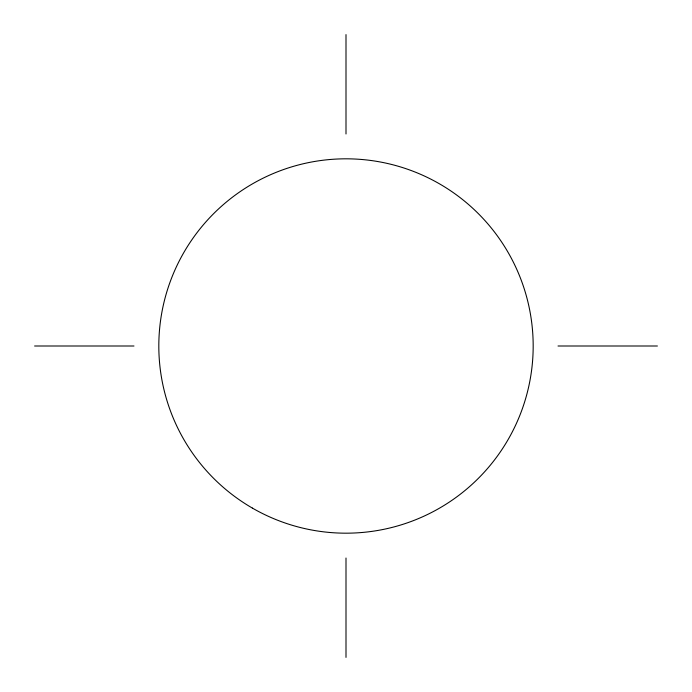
<?xml version="1.0" encoding="UTF-8"?>
<svg xmlns="http://www.w3.org/2000/svg" width="692" height="692" viewBox="0 0 692 692"><rect width="100%" height="100%" fill="white"/><g stroke="black" fill="none" stroke-linecap="round" stroke-linejoin="round"><path stroke-width="1.04" d="M34.6 346L133.98 346M558.02 346L657.4 346M346 34.6L346 133.98M346 558.02L346 657.4M252.407 508.101A187.177 187.177 0 0 0 533.177 346A187.177 187.177 0 0 0 252.407 183.899A187.177 187.177 0 0 0 252.407 508.101"/></g></svg>
